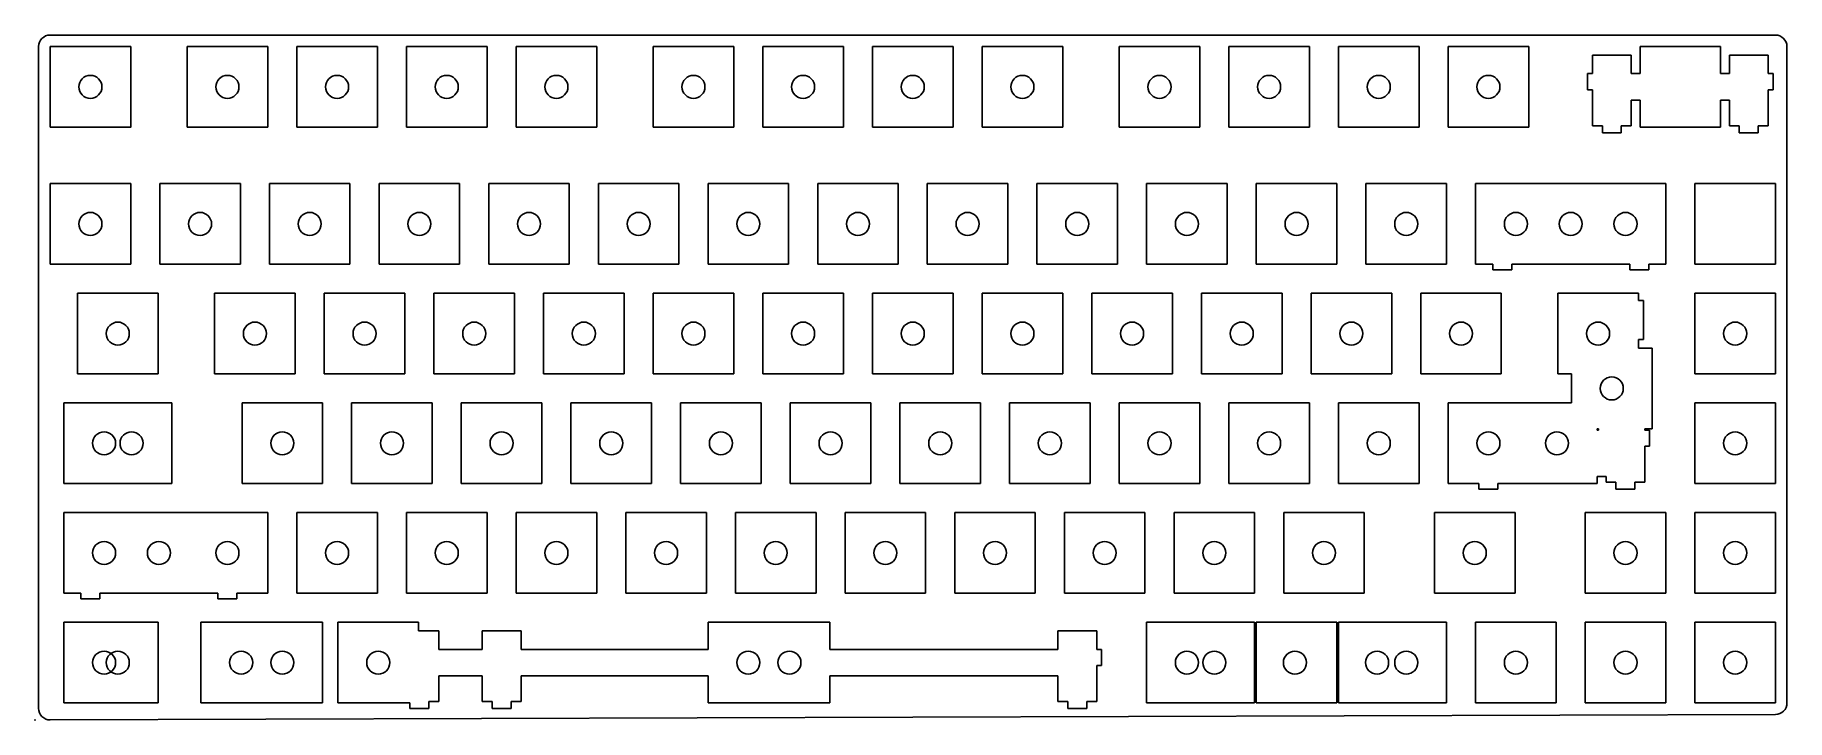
# Model space of a CAD drawing. Extents: x 0 to 304, y 0 to 119.
import ezdxf

# ---------------------------------------------------------------- set-up
doc = ezdxf.new("R2010")
doc.units = 0
doc.header["$MEASUREMENT"] = 0

msp = doc.modelspace()

# ---------------------------------------------------------------- linework, layer by layer
at = {"linetype": 'Continuous'}
for p, q in [((2.619425, 118.9725), (302.369775, 118.9725)), ((0.619425, 2.006328), (0.619425, 116.9725)), ((304.369775, 116.9725), (304.369775, 2.953222)), ((302.376093, 0.953232), (2.625743, 0.006338))]:
    msp.add_line(p, q, dxfattribs=at)
at = {"color": 0}
for p, q in [((2.61965, 116.972), (16.6192, 116.972)), ((2.61965, 102.973), (2.61965, 116.972)), ((16.6192, 116.972), (16.6192, 102.973)), ((26.4322, 116.972), (40.4315, 116.972)), ((26.4322, 102.973), (26.4322, 116.972)), ((40.4315, 116.972), (40.4315, 102.973)), ((45.4822, 116.972), (59.4815, 116.972)), ((45.4822, 102.973), (45.4822, 116.972)), ((59.4815, 116.972), (59.4815, 102.973)), ((64.5322, 116.972), (78.5315, 116.972)), ((64.5322, 102.973), (64.5322, 116.972)), ((78.5315, 116.972), (78.5315, 102.973)), ((83.5822, 116.972), (97.5815, 116.972)), ((83.5822, 102.973), (83.5822, 116.972)), ((97.5815, 116.972), (97.5815, 102.973)), ((107.395, 116.972), (121.394, 116.972)), ((107.395, 102.973), (107.395, 116.972)), ((121.394, 116.972), (121.394, 102.973)), ((126.445, 116.972), (140.444, 116.972)), ((126.445, 102.973), (126.445, 116.972)), ((140.444, 116.972), (140.444, 102.973)), ((145.495, 116.972), (159.494, 116.972)), ((145.495, 102.973), (145.495, 116.972)), ((159.494, 116.972), (159.494, 102.973)), ((164.545, 116.972), (178.544, 116.972)), ((164.545, 102.973), (164.545, 116.972)), ((178.544, 116.972), (178.544, 102.973)), ((188.357, 116.972), (202.357, 116.972)), ((188.357, 102.973), (188.357, 116.972)), ((202.357, 116.972), (202.357, 102.973)), ((207.407, 116.972), (221.407, 116.972)), ((207.407, 102.973), (207.407, 116.972)), ((221.407, 116.972), (221.407, 102.973)), ((226.457, 116.972), (240.457, 116.972)), ((226.457, 102.973), (226.457, 116.972)), ((240.457, 116.972), (240.457, 102.973)), ((245.507, 116.972), (259.507, 116.972)), ((245.507, 102.973), (245.507, 116.972)), ((259.507, 116.972), (259.507, 102.973)), ((278.845, 116.972), (278.845, 112.272)), ((292.844, 116.972), (278.845, 116.972)), ((292.844, 112.272), (292.844, 116.972)), ((277.319, 115.502), (270.57, 115.502)), ((270.57, 115.502), (270.57, 112.272)), ((277.319, 112.272), (277.319, 115.502)), ((301.119, 115.502), (294.37, 115.502)), ((294.37, 115.502), (294.37, 112.272)), ((301.119, 112.272), (301.119, 115.502)), ((270.57, 112.272), (269.744, 112.272)), ((269.744, 112.272), (269.744, 109.473)), ((278.845, 112.272), (277.319, 112.272)), ((294.37, 112.272), (292.844, 112.272)), ((301.945, 112.272), (301.119, 112.272)), ((301.945, 109.473), (301.945, 112.272)), ((269.744, 109.473), (270.57, 109.473)), ((270.57, 109.473), (270.57, 103.203)), ((277.319, 103.203), (277.319, 107.672)), ((277.319, 107.672), (278.845, 107.672)), ((278.845, 107.672), (278.845, 102.973)), ((292.844, 102.973), (292.844, 107.672)), ((292.844, 107.672), (294.37, 107.672)), ((294.37, 107.672), (294.37, 103.203)), ((301.119, 103.203), (301.119, 109.473)), ((301.119, 109.473), (301.945, 109.473)), ((16.6192, 102.973), (2.61965, 102.973)), ((40.4315, 102.973), (26.4322, 102.973)), ((59.4815, 102.973), (45.4822, 102.973)), ((78.5315, 102.973), (64.5322, 102.973)), ((97.5815, 102.973), (83.5822, 102.973)), ((121.394, 102.973), (107.395, 102.973)), ((140.444, 102.973), (126.445, 102.973)), ((159.494, 102.973), (145.495, 102.973)), ((178.544, 102.973), (164.545, 102.973)), ((202.357, 102.973), (188.357, 102.973)), ((221.407, 102.973), (207.407, 102.973)), ((240.457, 102.973), (226.457, 102.973)), ((259.507, 102.973), (245.507, 102.973)), ((270.57, 103.203), (272.295, 103.203)), ((272.295, 103.203), (272.295, 102.003)), ((272.295, 102.003), (275.594, 102.003)), ((275.594, 102.003), (275.594, 103.203)), ((275.594, 103.203), (277.319, 103.203)), ((278.845, 102.973), (292.844, 102.973)), ((294.37, 103.203), (296.095, 103.203)), ((296.095, 103.203), (296.095, 102.003)), ((296.095, 102.003), (299.394, 102.003)), ((299.394, 102.003), (299.394, 103.203)), ((299.394, 103.203), (301.119, 103.203)), ((2.61965, 93.1594), (16.6192, 93.1594)), ((2.61965, 79.1602), (2.61965, 93.1594)), ((16.6192, 93.1594), (16.6192, 79.1602)), ((21.6697, 93.1594), (35.669, 93.1594)), ((21.6697, 79.1602), (21.6697, 93.1594)), ((35.669, 93.1594), (35.669, 79.1602)), ((40.7197, 93.1594), (54.719, 93.1594)), ((40.7197, 79.1602), (40.7197, 93.1594)), ((54.719, 93.1594), (54.719, 79.1602)), ((59.7697, 93.1594), (73.769, 93.1594)), ((59.7697, 79.1602), (59.7697, 93.1594)), ((73.769, 93.1594), (73.769, 79.1602)), ((78.8197, 93.1594), (92.819, 93.1594)), ((78.8197, 79.1602), (78.8197, 93.1594)), ((92.819, 93.1594), (92.819, 79.1602)), ((97.8683, 93.1594), (111.869, 93.1594)), ((97.8683, 79.1602), (97.8683, 93.1594)), ((111.869, 93.1594), (111.869, 79.1602)), ((116.918, 93.1594), (130.919, 93.1594)), ((116.918, 79.1602), (116.918, 93.1594)), ((130.919, 93.1594), (130.919, 79.1602)), ((135.97, 93.1594), (149.969, 93.1594)), ((135.97, 79.1602), (135.97, 93.1594)), ((149.969, 93.1594), (149.969, 79.1602)), ((155.02, 93.1594), (169.019, 93.1594)), ((155.02, 79.1602), (155.02, 93.1594)), ((169.019, 93.1594), (169.019, 79.1602)), ((174.07, 93.1594), (188.069, 93.1594)), ((174.07, 79.1602), (174.07, 93.1594)), ((188.069, 93.1594), (188.069, 79.1602)), ((193.12, 93.1594), (207.119, 93.1594)), ((193.12, 79.1602), (193.12, 93.1594)), ((207.119, 93.1594), (207.119, 79.1602)), ((212.17, 93.1594), (226.169, 93.1594)), ((212.17, 79.1602), (212.17, 93.1594)), ((226.169, 93.1594), (226.169, 79.1602)), ((231.22, 93.1594), (245.219, 93.1594)), ((231.22, 79.1602), (231.22, 93.1594)), ((245.219, 93.1594), (245.219, 79.1602)), ((250.27, 93.1594), (250.27, 79.1602)), ((283.319, 93.1594), (250.27, 93.1594)), ((283.319, 79.1602), (283.319, 93.1594)), ((288.37, 93.1594), (302.369, 93.1594)), ((288.37, 79.1602), (288.37, 93.1594)), ((302.369, 93.1594), (302.369, 79.1602)), ((16.6192, 79.1602), (2.61965, 79.1602)), ((35.669, 79.1602), (21.6697, 79.1602)), ((54.719, 79.1602), (40.7197, 79.1602)), ((73.769, 79.1602), (59.7697, 79.1602)), ((92.819, 79.1602), (78.8197, 79.1602)), ((111.869, 79.1602), (97.8683, 79.1602)), ((130.919, 79.1602), (116.918, 79.1602)), ((149.969, 79.1602), (135.97, 79.1602)), ((169.019, 79.1602), (155.02, 79.1602)), ((188.069, 79.1602), (174.07, 79.1602)), ((207.119, 79.1602), (193.12, 79.1602)), ((226.169, 79.1602), (212.17, 79.1602)), ((245.219, 79.1602), (231.22, 79.1602)), ((250.27, 79.1602), (253.243, 79.1602)), ((253.243, 79.1602), (253.243, 78.19)), ((256.544, 78.19), (256.544, 79.1602)), ((256.544, 79.1602), (277.045, 79.1602)), ((277.045, 79.1602), (277.045, 78.19)), ((280.344, 78.19), (280.344, 79.1602)), ((280.344, 79.1602), (283.319, 79.1602)), ((302.369, 79.1602), (288.37, 79.1602)), ((253.243, 78.19), (256.544, 78.19)), ((277.045, 78.19), (280.344, 78.19)), ((7.38216, 74.1094), (21.3817, 74.1094)), ((7.38216, 60.1102), (7.38216, 74.1094)), ((21.3817, 74.1094), (21.3817, 60.1102)), ((31.1947, 74.1094), (45.194, 74.1094)), ((31.1947, 60.1102), (31.1947, 74.1094)), ((45.194, 74.1094), (45.194, 60.1102)), ((50.2447, 74.1094), (64.244, 74.1094)), ((50.2447, 60.1102), (50.2447, 74.1094)), ((64.244, 74.1094), (64.244, 60.1102)), ((69.2947, 74.1094), (83.294, 74.1094)), ((69.2947, 60.1102), (69.2947, 74.1094)), ((83.294, 74.1094), (83.294, 60.1102)), ((88.3447, 74.1094), (102.344, 74.1094)), ((88.3447, 60.1102), (88.3447, 74.1094)), ((102.344, 74.1094), (102.344, 60.1102)), ((107.395, 74.1094), (121.394, 74.1094)), ((107.395, 60.1102), (107.395, 74.1094)), ((121.394, 74.1094), (121.394, 60.1102)), ((126.445, 74.1094), (140.444, 74.1094)), ((126.445, 60.1102), (126.445, 74.1094)), ((140.444, 74.1094), (140.444, 60.1102)), ((145.495, 74.1094), (159.494, 74.1094)), ((145.495, 60.1102), (145.495, 74.1094)), ((159.494, 74.1094), (159.494, 60.1102)), ((164.545, 74.1094), (178.544, 74.1094)), ((164.545, 60.1102), (164.545, 74.1094)), ((178.544, 74.1094), (178.544, 60.1102)), ((183.595, 74.1094), (197.594, 74.1094)), ((183.595, 60.1102), (183.595, 74.1094)), ((197.594, 74.1094), (197.594, 60.1102)), ((202.645, 74.1094), (216.644, 74.1094)), ((202.645, 60.1102), (202.645, 74.1094)), ((216.644, 74.1094), (216.644, 60.1102)), ((221.695, 74.1094), (235.694, 74.1094)), ((221.695, 60.1102), (221.695, 74.1094)), ((235.694, 74.1094), (235.694, 60.1102)), ((240.745, 74.1094), (254.744, 74.1094)), ((240.745, 60.1102), (240.745, 74.1094)), ((254.744, 74.1094), (254.744, 60.1102)), ((264.557, 74.1094), (264.557, 60.1102)), ((278.557, 74.1094), (264.557, 74.1094)), ((278.557, 72.8595), (278.557, 74.1094)), ((288.37, 74.1094), (302.369, 74.1094)), ((288.37, 60.1102), (288.37, 74.1094)), ((302.369, 74.1094), (302.369, 60.1102)), ((279.467, 72.8595), (278.557, 72.8595)), ((279.467, 66.1098), (279.467, 72.8595)), ((278.557, 64.5844), (278.557, 66.1098)), ((278.557, 66.1098), (279.467, 66.1098)), ((280.938, 64.5844), (278.557, 64.5844)), ((280.938, 50.5852), (280.938, 64.5844)), ((21.3817, 60.1102), (7.38216, 60.1102)), ((45.194, 60.1102), (31.1947, 60.1102)), ((64.244, 60.1102), (50.2447, 60.1102)), ((83.294, 60.1102), (69.2947, 60.1102)), ((102.344, 60.1102), (88.3447, 60.1102)), ((121.394, 60.1102), (107.395, 60.1102)), ((140.444, 60.1102), (126.445, 60.1102)), ((159.494, 60.1102), (145.495, 60.1102)), ((178.544, 60.1102), (164.545, 60.1102)), ((197.594, 60.1102), (183.595, 60.1102)), ((216.644, 60.1102), (202.645, 60.1102)), ((235.694, 60.1102), (221.695, 60.1102)), ((254.744, 60.1102), (240.745, 60.1102)), ((264.557, 60.1102), (266.937, 60.1102)), ((266.937, 60.1102), (266.937, 55.0594)), ((302.369, 60.1102), (288.37, 60.1102)), ((5.00091, 55.0594), (23.7629, 55.0594)), ((5.00091, 41.0602), (5.00091, 55.0594)), ((23.7629, 55.0594), (23.7629, 41.0602)), ((35.9572, 55.0594), (49.9565, 55.0594)), ((35.9572, 41.0602), (35.9572, 55.0594)), ((49.9565, 55.0594), (49.9565, 41.0602)), ((55.0072, 55.0594), (69.0065, 55.0594)), ((55.0072, 41.0602), (55.0072, 55.0594)), ((69.0065, 55.0594), (69.0065, 41.0602)), ((74.0572, 55.0594), (88.0565, 55.0594)), ((74.0572, 41.0602), (74.0572, 55.0594)), ((88.0565, 55.0594), (88.0565, 41.0602)), ((93.1072, 55.0594), (107.107, 55.0594)), ((93.1072, 41.0602), (93.1072, 55.0594)), ((107.107, 55.0594), (107.107, 41.0602)), ((112.157, 55.0594), (126.157, 55.0594)), ((112.157, 41.0602), (112.157, 55.0594)), ((126.157, 55.0594), (126.157, 41.0602)), ((131.207, 55.0594), (145.207, 55.0594)), ((131.207, 41.0602), (131.207, 55.0594)), ((145.207, 55.0594), (145.207, 41.0602)), ((150.257, 55.0594), (164.257, 55.0594)), ((150.257, 41.0602), (150.257, 55.0594)), ((164.257, 55.0594), (164.257, 41.0602)), ((169.307, 55.0594), (183.307, 55.0594)), ((169.307, 41.0602), (169.307, 55.0594)), ((183.307, 55.0594), (183.307, 41.0602)), ((188.357, 55.0594), (202.357, 55.0594)), ((188.357, 41.0602), (188.357, 55.0594)), ((202.357, 55.0594), (202.357, 41.0602)), ((207.407, 55.0594), (221.407, 55.0594)), ((207.407, 41.0602), (207.407, 55.0594)), ((221.407, 55.0594), (221.407, 41.0602)), ((226.457, 55.0594), (240.457, 55.0594)), ((226.457, 41.0602), (226.457, 55.0594)), ((240.457, 55.0594), (240.457, 41.0602)), ((266.937, 55.0594), (245.507, 55.0594)), ((245.507, 55.0594), (245.507, 41.0602)), ((288.37, 55.0594), (302.369, 55.0594)), ((288.37, 41.0602), (288.37, 55.0594)), ((302.369, 55.0594), (302.369, 41.0602)), ((271.413, 50.5852), (271.637, 50.5852)), ((271.413, 50.3604), (271.413, 50.5852)), ((271.637, 50.3604), (271.413, 50.3604)), ((271.637, 50.5852), (271.637, 50.3604)), ((279.688, 50.3604), (279.688, 50.5852)), ((279.688, 50.5852), (280.938, 50.5852)), ((280.512, 50.3604), (279.688, 50.3604)), ((280.512, 47.5601), (280.512, 50.3604)), ((279.688, 41.2902), (279.688, 47.5601)), ((279.688, 47.5601), (280.512, 47.5601)), ((23.7629, 41.0602), (5.00091, 41.0602)), ((49.9565, 41.0602), (35.9572, 41.0602)), ((69.0065, 41.0602), (55.0072, 41.0602)), ((88.0565, 41.0602), (74.0572, 41.0602)), ((107.107, 41.0602), (93.1072, 41.0602)), ((126.157, 41.0602), (112.157, 41.0602)), ((145.207, 41.0602), (131.207, 41.0602)), ((164.257, 41.0602), (150.257, 41.0602)), ((183.307, 41.0602), (169.307, 41.0602)), ((202.357, 41.0602), (188.357, 41.0602)), ((221.407, 41.0602), (207.407, 41.0602)), ((240.457, 41.0602), (226.457, 41.0602)), ((245.507, 41.0602), (250.862, 41.0602)), ((250.862, 41.0602), (250.862, 40.09)), ((250.862, 40.09), (254.161, 40.09)), ((254.161, 40.09), (254.161, 41.0602)), ((254.161, 41.0602), (271.413, 41.0602)), ((271.413, 41.0602), (271.413, 42.31)), ((271.413, 42.31), (272.937, 42.31)), ((272.937, 42.31), (272.937, 41.2902)), ((272.937, 41.2902), (274.662, 41.2902)), ((274.662, 41.2902), (274.662, 40.09)), ((274.662, 40.09), (277.963, 40.09)), ((277.963, 40.09), (277.963, 41.2902)), ((277.963, 41.2902), (279.688, 41.2902)), ((302.369, 41.0602), (288.37, 41.0602)), ((5.00091, 36.0094), (5.00091, 22.01)), ((40.4315, 36.0094), (5.00091, 36.0094)), ((40.4315, 22.01), (40.4315, 36.0094)), ((45.4822, 36.0094), (59.4815, 36.0094)), ((45.4822, 22.01), (45.4822, 36.0094)), ((59.4815, 36.0094), (59.4815, 22.01)), ((64.5322, 36.0094), (78.5315, 36.0094)), ((64.5322, 22.01), (64.5322, 36.0094)), ((78.5315, 36.0094), (78.5315, 22.01)), ((83.5822, 36.0094), (97.5815, 36.0094)), ((83.5822, 22.01), (83.5822, 36.0094)), ((97.5815, 36.0094), (97.5815, 22.01)), ((102.632, 36.0094), (116.632, 36.0094)), ((102.632, 22.01), (102.632, 36.0094)), ((116.632, 36.0094), (116.632, 22.01)), ((121.682, 36.0094), (135.682, 36.0094)), ((121.682, 22.01), (121.682, 36.0094)), ((135.682, 36.0094), (135.682, 22.01)), ((140.732, 36.0094), (154.732, 36.0094)), ((140.732, 22.01), (140.732, 36.0094)), ((154.732, 36.0094), (154.732, 22.01)), ((159.782, 36.0094), (173.782, 36.0094)), ((159.782, 22.01), (159.782, 36.0094)), ((173.782, 36.0094), (173.782, 22.01)), ((178.832, 36.0094), (192.832, 36.0094)), ((178.832, 22.01), (178.832, 36.0094)), ((192.832, 36.0094), (192.832, 22.01)), ((197.882, 36.0094), (211.882, 36.0094)), ((197.882, 22.01), (197.882, 36.0094)), ((211.882, 36.0094), (211.882, 22.01)), ((216.932, 36.0094), (230.932, 36.0094)), ((216.932, 22.01), (216.932, 36.0094)), ((230.932, 36.0094), (230.932, 22.01)), ((243.126, 36.0094), (257.125, 36.0094)), ((243.126, 22.01), (243.126, 36.0094)), ((257.125, 36.0094), (257.125, 22.01)), ((269.32, 36.0094), (283.319, 36.0094)), ((269.32, 22.01), (269.32, 36.0094)), ((283.319, 36.0094), (283.319, 22.01)), ((288.37, 36.0094), (302.369, 36.0094)), ((288.37, 22.01), (288.37, 36.0094)), ((302.369, 36.0094), (302.369, 22.01)), ((5.00091, 22.01), (7.97609, 22.01)), ((7.97609, 22.01), (7.97609, 21.0399)), ((11.2751, 21.0399), (11.2751, 22.01)), ((11.2751, 22.01), (31.7748, 22.01)), ((31.7748, 22.01), (31.7748, 21.0399)), ((35.0752, 21.0399), (35.0752, 22.01)), ((35.0752, 22.01), (40.4315, 22.01)), ((59.4815, 22.01), (45.4822, 22.01)), ((78.5315, 22.01), (64.5322, 22.01)), ((97.5815, 22.01), (83.5822, 22.01)), ((116.632, 22.01), (102.632, 22.01)), ((135.682, 22.01), (121.682, 22.01)), ((154.732, 22.01), (140.732, 22.01)), ((173.782, 22.01), (159.782, 22.01)), ((192.832, 22.01), (178.832, 22.01)), ((211.882, 22.01), (197.882, 22.01)), ((230.932, 22.01), (216.932, 22.01)), ((257.125, 22.01), (243.126, 22.01)), ((283.319, 22.01), (269.32, 22.01)), ((302.369, 22.01), (288.37, 22.01)), ((7.97609, 21.0399), (11.2751, 21.0399)), ((31.7748, 21.0399), (35.0752, 21.0399)), ((5.00091, 16.9595), (21.3817, 16.9595)), ((5.00091, 2.96003), (5.00091, 16.9595)), ((21.3817, 16.9595), (21.3817, 2.96003)), ((28.812, 16.9595), (49.9565, 16.9595)), ((28.812, 2.96003), (28.812, 16.9595)), ((49.9565, 16.9595), (49.9565, 2.96003)), ((52.626, 16.9595), (52.626, 2.96003)), ((66.6253, 16.9595), (52.626, 16.9595)), ((66.6253, 15.4905), (66.6253, 16.9595)), ((70.1435, 15.4905), (66.6253, 15.4905)), ((70.1435, 12.2604), (70.1435, 15.4905)), ((84.4381, 15.4905), (77.687, 15.4905)), ((77.687, 15.4905), (77.687, 12.2604)), ((84.4381, 12.2604), (84.4381, 15.4905)), ((138.063, 16.9595), (116.918, 16.9595)), ((116.918, 16.9595), (116.918, 12.2604)), ((138.063, 12.2604), (138.063, 16.9595)), ((184.445, 15.4905), (177.687, 15.4905)), ((177.687, 15.4905), (177.687, 12.2604)), ((184.445, 12.2604), (184.445, 15.4905)), ((193.12, 16.9595), (211.882, 16.9595)), ((193.12, 2.96003), (193.12, 16.9595)), ((211.882, 16.9595), (211.882, 2.96003)), ((212.17, 16.9595), (226.169, 16.9595)), ((212.17, 2.96003), (212.17, 16.9595)), ((226.169, 16.9595), (226.169, 2.96003)), ((226.457, 16.9595), (245.219, 16.9595)), ((226.457, 2.96003), (226.457, 16.9595)), ((245.219, 16.9595), (245.219, 2.96003)), ((250.268, 16.9595), (264.269, 16.9595)), ((250.268, 2.96003), (250.268, 16.9595)), ((264.269, 16.9595), (264.269, 2.96003)), ((269.318, 16.9595), (283.319, 16.9595)), ((269.318, 2.96003), (269.318, 16.9595)), ((283.319, 16.9595), (283.319, 2.96003)), ((288.37, 16.9595), (302.369, 16.9595)), ((288.37, 2.96003), (288.37, 16.9595)), ((302.369, 16.9595), (302.369, 2.96003)), ((77.687, 12.2604), (70.1435, 12.2604)), ((116.918, 12.2604), (84.4381, 12.2604)), ((177.687, 12.2604), (138.063, 12.2604)), ((185.269, 12.2604), (184.445, 12.2604)), ((185.269, 9.46023), (185.269, 12.2604)), ((184.445, 3.19016), (184.445, 9.46023)), ((184.445, 9.46023), (185.269, 9.46023)), ((70.1435, 3.19016), (70.1435, 7.6605)), ((70.1435, 7.6605), (77.687, 7.6605)), ((77.687, 7.6605), (77.687, 3.19016)), ((84.4381, 3.19016), (84.4381, 7.6605)), ((84.4381, 7.6605), (116.918, 7.6605)), ((116.918, 7.6605), (116.918, 2.96003)), ((138.063, 2.96003), (138.063, 7.6605)), ((138.063, 7.6605), (177.687, 7.6605)), ((177.687, 7.6605), (177.687, 3.19016)), ((68.4181, 1.98989), (68.4181, 3.19016)), ((68.4181, 3.19016), (70.1435, 3.19016)), ((77.687, 3.19016), (79.412, 3.19016)), ((79.412, 3.19016), (79.412, 1.98989)), ((82.7126, 1.98989), (82.7126, 3.19016)), ((82.7126, 3.19016), (84.4381, 3.19016)), ((177.687, 3.19016), (179.412, 3.19016)), ((179.412, 3.19016), (179.412, 1.98989)), ((182.719, 1.98989), (182.719, 3.19016)), ((182.719, 3.19016), (184.445, 3.19016)), ((21.3817, 2.96003), (5.00091, 2.96003)), ((49.9565, 2.96003), (28.812, 2.96003)), ((52.626, 2.96003), (65.1178, 2.96003)), ((65.1178, 2.96003), (65.1178, 1.98989)), ((65.1178, 1.98989), (68.4181, 1.98989)), ((79.412, 1.98989), (82.7126, 1.98989)), ((116.918, 2.96003), (138.063, 2.96003)), ((179.412, 1.98989), (182.719, 1.98989)), ((211.882, 2.96003), (193.12, 2.96003)), ((226.169, 2.96003), (212.17, 2.96003)), ((245.219, 2.96003), (226.457, 2.96003)), ((264.269, 2.96003), (250.268, 2.96003)), ((283.319, 2.96003), (269.318, 2.96003)), ((302.369, 2.96003), (288.37, 2.96003))]:
    msp.add_line(p, q, dxfattribs=at)
at = {"linetype": 'Continuous'}
for centre in [(9.619425, 109.9725), (33.431975, 109.9725), (52.481975, 109.9725), (71.531975, 109.9725), (90.581975, 109.9725), (114.394775, 109.9725), (133.444775, 109.9725), (152.494775, 109.9725), (171.544775, 109.9725), (195.356775, 109.9725), (214.406775, 109.9725), (233.456775, 109.9725), (252.506775, 109.9725), (9.619425, 86.1597), (28.669475, 86.1597), (47.719475, 86.1597), (66.769475, 86.1597), (85.819475, 86.1597), (104.868075, 86.1597), (123.917775, 86.1597), (142.969775, 86.1597), (162.019775, 86.1597), (181.069775, 86.1597), (200.119775, 86.1597), (219.169775, 86.1597), (238.219775, 86.1597), (257.269775, 86.1597), (266.796225, 86.1597), (276.319225, 86.1597), (14.381935, 67.1097), (38.194475, 67.1097), (57.244475, 67.1097), (76.294475, 67.1097), (95.344475, 67.1097), (114.394775, 67.1097), (133.444775, 67.1097), (152.494775, 67.1097), (171.544775, 67.1097), (190.594775, 67.1097), (209.644775, 67.1097), (228.694775, 67.1097), (247.744775, 67.1097), (271.556775, 67.1097), (295.369775, 67.1097), (273.938225, 57.5847), (12.000685, 48.0597), (16.763125, 48.0597), (42.956975, 48.0597), (62.006975, 48.0597), (81.056975, 48.0597), (100.106975, 48.0597), (119.156775, 48.0597), (138.206775, 48.0597), (157.256775, 48.0597), (176.306775, 48.0597), (195.356775, 48.0597), (214.406775, 48.0597), (233.456775, 48.0597), (252.506775, 48.0597), (264.413225, 48.0597), (295.369775, 48.0597), (12.000685, 29.0095), (21.526025, 29.0096), (33.431725, 29.0095), (52.481975, 29.0095), (71.531975, 29.0095), (90.581975, 29.0095), (109.631775, 29.0095), (128.681775, 29.0095), (147.731775, 29.0095), (166.781775, 29.0095), (185.831775, 29.0095), (204.881775, 29.0095), (223.931775, 29.0095), (250.125775, 29.0095), (276.319775, 29.0095), (295.369775, 29.0095), (12.000685, 9.95953), (14.381925, 9.95953), (35.811775, 9.95953), (42.956725, 9.95953), (59.625775, 9.95953), (123.917775, 9.95953), (131.063225, 9.95953), (200.119775, 9.95953), (204.882225, 9.95953), (218.881775, 9.95953), (233.168775, 9.95953), (238.219225, 9.95953), (257.267775, 9.95953), (276.317775, 9.95953), (295.369775, 9.95953)]:
    msp.add_circle(centre, 2, dxfattribs=at)
for centre, start, end in [((2.619425, 116.9725), 90, 180), ((302.369775, 116.9725), 0, 90), ((2.619425, 2.006328), 180, 270.18099349), ((302.369775, 2.953222), 270.18099349, 0)]:
    msp.add_arc(centre, 2, start, end, dxfattribs=at)
for p in [(16.6192, 102.973), (16.6192, 102.973), (0, 0)]:
    msp.add_point(p, dxfattribs=at)

doc.saveas('drawing.dxf')
